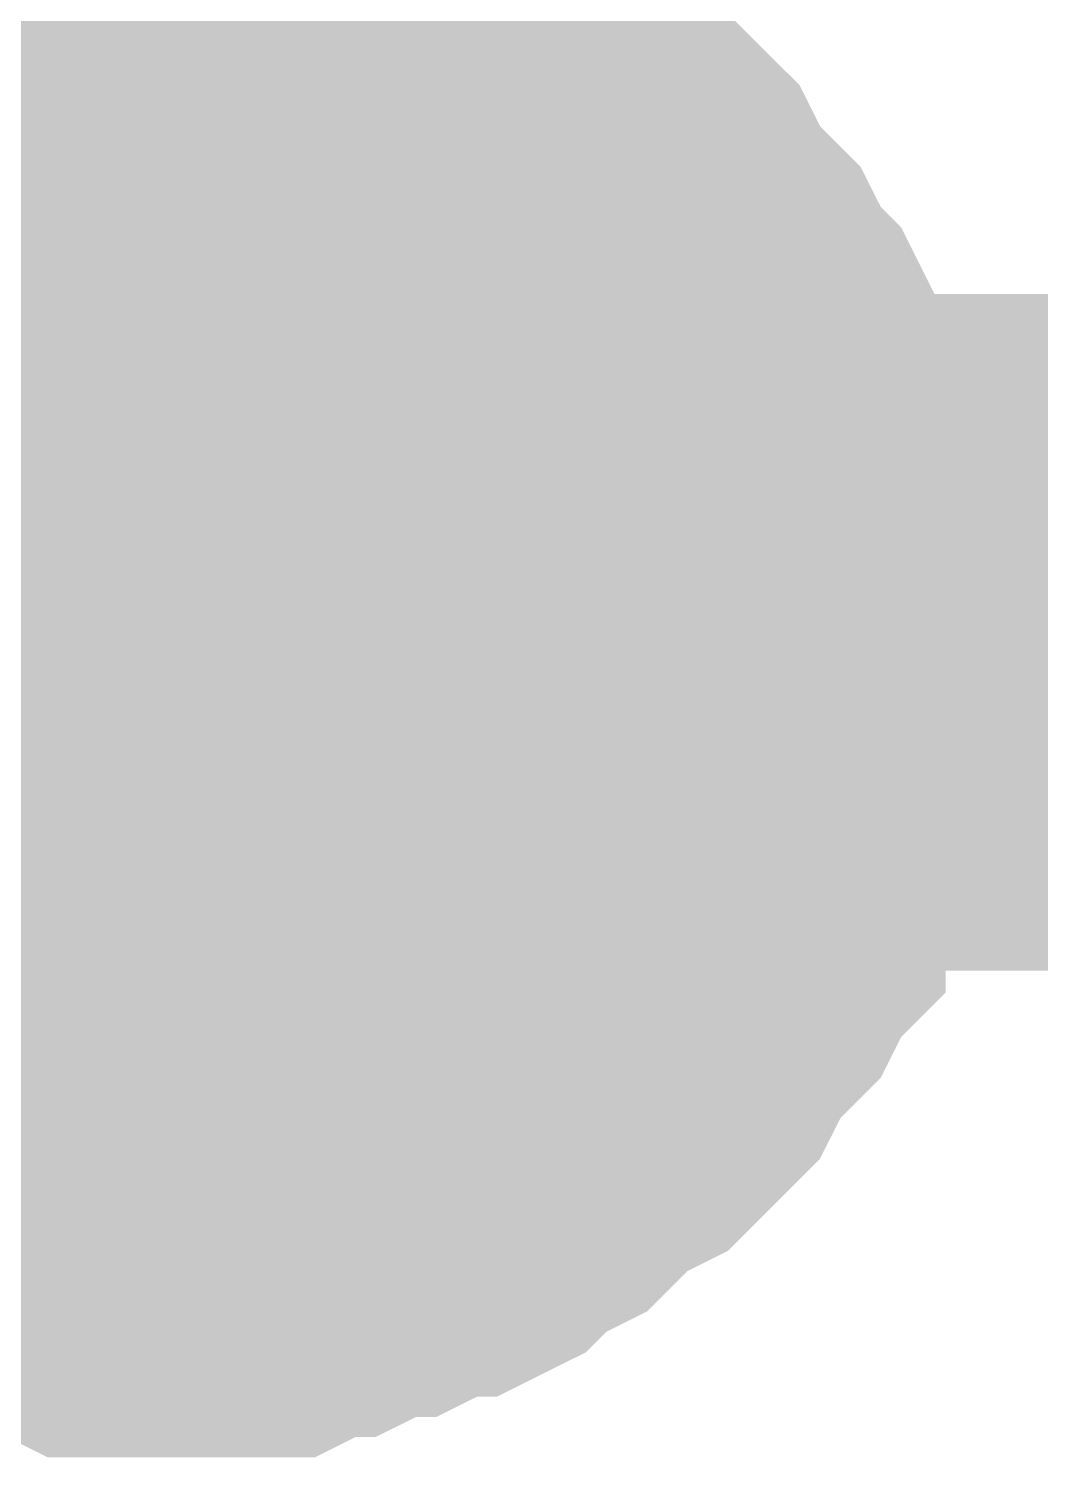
# Model space of a CAD drawing. Header units: inches. Extents: x 0 to 841, y 0 to 594.
# Drawn here: x 72.369 to 73.49, y 64.083 to 65.665 of the extents above; entities that cross this region are included whole.
import ezdxf

# ---------------------------------------------------------------- set-up
doc = ezdxf.new("R2010")
doc.units = ezdxf.units.IN
doc.layers.add('Sheet', color=255, linetype='Continuous')

msp = doc.modelspace()

# ---------------------------------------------------------------- linework, layer by layer
at = {"layer": 'Sheet'}
for points in [[(72.5387, 69.9828, 0.7493, 0.7493, 0), (72.5387, 64.9968, 0.7493, 0.7493, 0)], [(72.2019, 65.6931, 0.2997, 0.2997, 0), (72.2468, 65.6931, 0.2997, 0.2997, 0), (72.2692, 65.7155, 0.2997, 0.2997, 0), (72.3141, 65.7155, 0.2997, 0.2997, 0), (72.3366, 65.738, 0.2997, 0.2997, 0), (72.3815, 65.738, 0.2997, 0.2997, 0), (72.4264, 65.7604, 0.2997, 0.2997, 0), (72.4489, 65.7604, 0.2997, 0.2997, 0), (72.4938, 65.7604, 0.2997, 0.2997, 0), (72.5387, 65.7604, 0.2997, 0.2997, 0)], [(72.2019, 65.6931, 0.2997, 0.2997, 0), (72.2468, 65.6931, 0.2997, 0.2997, 0), (72.2692, 65.7155, 0.2997, 0.2997, 0), (72.3141, 65.7155, 0.2997, 0.2997, 0), (72.3366, 65.738, 0.2997, 0.2997, 0), (72.3815, 65.738, 0.2997, 0.2997, 0), (72.4264, 65.7604, 0.2997, 0.2997, 0), (72.4489, 65.7604, 0.2997, 0.2997, 0), (72.4938, 65.7604, 0.2997, 0.2997, 0), (72.5387, 65.7604, 0.2997, 0.2997, 0)], [(72.5387, 65.7604, 0.2997, 0.2997, 0), (72.5387, 65.7604, 0.2997, 0.2997, 0)], [(72.5387, 65.7604, 0.2997, 0.2997, 0), (72.5836, 65.7604, 0.2997, 0.2997, 0), (72.6061, 65.7604, 0.2997, 0.2997, 0), (72.651, 65.7604, 0.2997, 0.2997, 0), (72.6959, 65.738, 0.2997, 0.2997, 0), (72.7184, 65.738, 0.2997, 0.2997, 0), (72.7633, 65.7155, 0.2997, 0.2997, 0), (72.7858, 65.7155, 0.2997, 0.2997, 0), (72.8307, 65.6931, 0.2997, 0.2997, 0), (72.8531, 65.6931, 0.2997, 0.2997, 0), (72.898, 65.6706, 0.2997, 0.2997, 0), (72.9205, 65.6481, 0.2997, 0.2997, 0), (72.9654, 65.6257, 0.2997, 0.2997, 0), (72.9879, 65.6032, 0.2997, 0.2997, 0), (73.0103, 65.5808, 0.2997, 0.2997, 0), (73.0552, 65.5583, 0.2997, 0.2997, 0), (73.0777, 65.5358, 0.2997, 0.2997, 0), (73.1002, 65.5134, 0.2997, 0.2997, 0), (73.1226, 65.4685, 0.2997, 0.2997, 0), (73.1451, 65.446, 0.2997, 0.2997, 0), (73.1675, 65.4235, 0.2997, 0.2997, 0), (73.19, 65.3786, 0.2997, 0.2997, 0), (73.2125, 65.3562, 0.2997, 0.2997, 0), (73.2349, 65.3113, 0.2997, 0.2997, 0), (73.2349, 65.2888, 0.2997, 0.2997, 0), (73.2574, 65.2439, 0.2997, 0.2997, 0), (73.2574, 65.2214, 0.2997, 0.2997, 0), (73.2798, 65.1765, 0.2997, 0.2997, 0), (73.2798, 65.154, 0.2997, 0.2997, 0), (73.3023, 65.1091, 0.2997, 0.2997, 0), (73.3023, 65.0642, 0.2997, 0.2997, 0), (73.3023, 65.0417, 0.2997, 0.2997, 0), (73.3023, 64.9968, 0.2997, 0.2997, 0)], [(72.5387, 65.7604, 0.2997, 0.2997, 0), (72.5387, 65.7604, 0.2997, 0.2997, 0)], [(72.5387, 65.7604, 0.2997, 0.2997, 0), (72.5836, 65.7604, 0.2997, 0.2997, 0), (72.6061, 65.7604, 0.2997, 0.2997, 0), (72.651, 65.7604, 0.2997, 0.2997, 0), (72.6959, 65.738, 0.2997, 0.2997, 0), (72.7184, 65.738, 0.2997, 0.2997, 0), (72.7633, 65.7155, 0.2997, 0.2997, 0), (72.7858, 65.7155, 0.2997, 0.2997, 0), (72.8307, 65.6931, 0.2997, 0.2997, 0), (72.8531, 65.6931, 0.2997, 0.2997, 0), (72.898, 65.6706, 0.2997, 0.2997, 0), (72.9205, 65.6481, 0.2997, 0.2997, 0), (72.9654, 65.6257, 0.2997, 0.2997, 0), (72.9879, 65.6032, 0.2997, 0.2997, 0), (73.0103, 65.5808, 0.2997, 0.2997, 0), (73.0552, 65.5583, 0.2997, 0.2997, 0), (73.0777, 65.5358, 0.2997, 0.2997, 0), (73.1002, 65.5134, 0.2997, 0.2997, 0), (73.1226, 65.4685, 0.2997, 0.2997, 0), (73.1451, 65.446, 0.2997, 0.2997, 0), (73.1675, 65.4235, 0.2997, 0.2997, 0), (73.19, 65.3786, 0.2997, 0.2997, 0), (73.2125, 65.3562, 0.2997, 0.2997, 0), (73.2349, 65.3113, 0.2997, 0.2997, 0), (73.2349, 65.2888, 0.2997, 0.2997, 0), (73.2574, 65.2439, 0.2997, 0.2997, 0), (73.2574, 65.2214, 0.2997, 0.2997, 0), (73.2798, 65.1765, 0.2997, 0.2997, 0), (73.2798, 65.154, 0.2997, 0.2997, 0), (73.3023, 65.1091, 0.2997, 0.2997, 0), (73.3023, 65.0642, 0.2997, 0.2997, 0), (73.3023, 65.0417, 0.2997, 0.2997, 0), (73.3023, 64.9968, 0.2997, 0.2997, 0)], [(72.7858, 65.7155, 0.0991, 0.0991, 0), (72.8307, 65.6931, 0.0991, 0.0991, 0), (72.8531, 65.6931, 0.0991, 0.0991, 0), (72.898, 65.6706, 0.0991, 0.0991, 0), (72.9205, 65.6481, 0.0991, 0.0991, 0), (72.9654, 65.6257, 0.0991, 0.0991, 0), (72.9879, 65.6032, 0.0991, 0.0991, 0), (73.0103, 65.5808, 0.0991, 0.0991, 0), (73.0552, 65.5583, 0.0991, 0.0991, 0), (73.0777, 65.5358, 0.0991, 0.0991, 0), (73.1002, 65.5134, 0.0991, 0.0991, 0), (73.1226, 65.4685, 0.0991, 0.0991, 0), (73.1451, 65.446, 0.0991, 0.0991, 0), (73.1675, 65.4235, 0.0991, 0.0991, 0), (73.19, 65.3786, 0.0991, 0.0991, 0), (73.2125, 65.3562, 0.0991, 0.0991, 0), (73.2349, 65.3113, 0.0991, 0.0991, 0), (73.2349, 65.2888, 0.0991, 0.0991, 0), (73.2574, 65.2439, 0.0991, 0.0991, 0), (73.2574, 65.2214, 0.0991, 0.0991, 0), (73.2798, 65.1765, 0.0991, 0.0991, 0), (73.2798, 65.154, 0.0991, 0.0991, 0), (73.3023, 65.1091, 0.0991, 0.0991, 0), (73.3023, 65.0642, 0.0991, 0.0991, 0), (73.3023, 65.0417, 0.0991, 0.0991, 0), (73.3023, 64.9968, 0.0991, 0.0991, 0)], [(72.7858, 65.7155, 0.0991, 0.0991, 0), (72.8307, 65.6931, 0.0991, 0.0991, 0), (72.8531, 65.6931, 0.0991, 0.0991, 0), (72.898, 65.6706, 0.0991, 0.0991, 0), (72.9205, 65.6481, 0.0991, 0.0991, 0), (72.9654, 65.6257, 0.0991, 0.0991, 0), (72.9879, 65.6032, 0.0991, 0.0991, 0), (73.0103, 65.5808, 0.0991, 0.0991, 0), (73.0552, 65.5583, 0.0991, 0.0991, 0), (73.0777, 65.5358, 0.0991, 0.0991, 0), (73.1002, 65.5134, 0.0991, 0.0991, 0), (73.1226, 65.4685, 0.0991, 0.0991, 0), (73.1451, 65.446, 0.0991, 0.0991, 0), (73.1675, 65.4235, 0.0991, 0.0991, 0), (73.19, 65.3786, 0.0991, 0.0991, 0), (73.2125, 65.3562, 0.0991, 0.0991, 0), (73.2349, 65.3113, 0.0991, 0.0991, 0), (73.2349, 65.2888, 0.0991, 0.0991, 0), (73.2574, 65.2439, 0.0991, 0.0991, 0), (73.2574, 65.2214, 0.0991, 0.0991, 0), (73.2798, 65.1765, 0.0991, 0.0991, 0), (73.2798, 65.154, 0.0991, 0.0991, 0), (73.3023, 65.1091, 0.0991, 0.0991, 0), (73.3023, 65.0642, 0.0991, 0.0991, 0), (73.3023, 65.0417, 0.0991, 0.0991, 0), (73.3023, 64.9968, 0.0991, 0.0991, 0)], [(72.2019, 65.3786, 0.2997, 0.2997, 0), (72.2243, 65.4011, 0.2997, 0.2997, 0), (72.2468, 65.4011, 0.2997, 0.2997, 0), (72.2692, 65.4235, 0.2997, 0.2997, 0), (72.2917, 65.4235, 0.2997, 0.2997, 0), (72.3141, 65.446, 0.2997, 0.2997, 0), (72.3366, 65.446, 0.2997, 0.2997, 0), (72.3591, 65.4685, 0.2997, 0.2997, 0), (72.3815, 65.4685, 0.2997, 0.2997, 0), (72.404, 65.4685, 0.2997, 0.2997, 0), (72.4264, 65.4909, 0.2997, 0.2997, 0), (72.4489, 65.4909, 0.2997, 0.2997, 0), (72.4938, 65.4909, 0.2997, 0.2997, 0), (72.5163, 65.4909, 0.2997, 0.2997, 0), (72.5387, 65.4909, 0.2997, 0.2997, 0)], [(72.2019, 65.3786, 0.2997, 0.2997, 0), (72.2243, 65.4011, 0.2997, 0.2997, 0), (72.2468, 65.4011, 0.2997, 0.2997, 0), (72.2692, 65.4235, 0.2997, 0.2997, 0), (72.2917, 65.4235, 0.2997, 0.2997, 0), (72.3141, 65.446, 0.2997, 0.2997, 0), (72.3366, 65.446, 0.2997, 0.2997, 0), (72.3591, 65.4685, 0.2997, 0.2997, 0), (72.3815, 65.4685, 0.2997, 0.2997, 0), (72.404, 65.4685, 0.2997, 0.2997, 0), (72.4264, 65.4909, 0.2997, 0.2997, 0), (72.4489, 65.4909, 0.2997, 0.2997, 0), (72.4938, 65.4909, 0.2997, 0.2997, 0), (72.5163, 65.4909, 0.2997, 0.2997, 0), (72.5387, 65.4909, 0.2997, 0.2997, 0)], [(72.5387, 65.4909, 0.2997, 0.2997, 0), (72.5387, 65.4909, 0.2997, 0.2997, 0)], [(72.5387, 65.4909, 0.2997, 0.2997, 0), (72.5612, 65.4909, 0.2997, 0.2997, 0), (72.5836, 65.4909, 0.2997, 0.2997, 0), (72.6061, 65.4909, 0.2997, 0.2997, 0), (72.6286, 65.4909, 0.2997, 0.2997, 0), (72.651, 65.4685, 0.2997, 0.2997, 0), (72.6735, 65.4685, 0.2997, 0.2997, 0), (72.7184, 65.4685, 0.2997, 0.2997, 0), (72.7184, 65.446, 0.2997, 0.2997, 0), (72.7408, 65.446, 0.2997, 0.2997, 0), (72.7633, 65.4235, 0.2997, 0.2997, 0), (72.7858, 65.4235, 0.2997, 0.2997, 0), (72.8082, 65.4011, 0.2997, 0.2997, 0), (72.8307, 65.4011, 0.2997, 0.2997, 0), (72.8531, 65.3786, 0.2997, 0.2997, 0), (72.8756, 65.3562, 0.2997, 0.2997, 0), (72.898, 65.3562, 0.2997, 0.2997, 0), (72.898, 65.3337, 0.2997, 0.2997, 0), (72.9205, 65.3113, 0.2997, 0.2997, 0), (72.943, 65.2888, 0.2997, 0.2997, 0), (72.943, 65.2663, 0.2997, 0.2997, 0), (72.9654, 65.2439, 0.2997, 0.2997, 0), (72.9654, 65.2214, 0.2997, 0.2997, 0), (72.9879, 65.199, 0.2997, 0.2997, 0), (72.9879, 65.1765, 0.2997, 0.2997, 0), (73.0103, 65.1765, 0.2997, 0.2997, 0), (73.0103, 65.1316, 0.2997, 0.2997, 0), (73.0103, 65.1091, 0.2997, 0.2997, 0), (73.0328, 65.0867, 0.2997, 0.2997, 0), (73.0328, 65.0642, 0.2997, 0.2997, 0), (73.0328, 65.0417, 0.2997, 0.2997, 0), (73.0328, 65.0193, 0.2997, 0.2997, 0), (73.0328, 64.9968, 0.2997, 0.2997, 0)], [(72.5387, 65.4909, 0.2997, 0.2997, 0), (72.5387, 65.4909, 0.2997, 0.2997, 0)], [(72.5387, 65.4909, 0.2997, 0.2997, 0), (72.5612, 65.4909, 0.2997, 0.2997, 0), (72.5836, 65.4909, 0.2997, 0.2997, 0), (72.6061, 65.4909, 0.2997, 0.2997, 0), (72.6286, 65.4909, 0.2997, 0.2997, 0), (72.651, 65.4685, 0.2997, 0.2997, 0), (72.6735, 65.4685, 0.2997, 0.2997, 0), (72.7184, 65.4685, 0.2997, 0.2997, 0), (72.7184, 65.446, 0.2997, 0.2997, 0), (72.7408, 65.446, 0.2997, 0.2997, 0), (72.7633, 65.4235, 0.2997, 0.2997, 0), (72.7858, 65.4235, 0.2997, 0.2997, 0), (72.8082, 65.4011, 0.2997, 0.2997, 0), (72.8307, 65.4011, 0.2997, 0.2997, 0), (72.8531, 65.3786, 0.2997, 0.2997, 0), (72.8756, 65.3562, 0.2997, 0.2997, 0), (72.898, 65.3562, 0.2997, 0.2997, 0), (72.898, 65.3337, 0.2997, 0.2997, 0), (72.9205, 65.3113, 0.2997, 0.2997, 0), (72.943, 65.2888, 0.2997, 0.2997, 0), (72.943, 65.2663, 0.2997, 0.2997, 0), (72.9654, 65.2439, 0.2997, 0.2997, 0), (72.9654, 65.2214, 0.2997, 0.2997, 0), (72.9879, 65.199, 0.2997, 0.2997, 0), (72.9879, 65.1765, 0.2997, 0.2997, 0), (73.0103, 65.1765, 0.2997, 0.2997, 0), (73.0103, 65.1316, 0.2997, 0.2997, 0), (73.0103, 65.1091, 0.2997, 0.2997, 0), (73.0328, 65.0867, 0.2997, 0.2997, 0), (73.0328, 65.0642, 0.2997, 0.2997, 0), (73.0328, 65.0417, 0.2997, 0.2997, 0), (73.0328, 65.0193, 0.2997, 0.2997, 0), (73.0328, 64.9968, 0.2997, 0.2997, 0)], [(72.3141, 65.446, 0.0991, 0.0991, 0), (72.3366, 65.446, 0.0991, 0.0991, 0), (72.3591, 65.4685, 0.0991, 0.0991, 0), (72.3815, 65.4685, 0.0991, 0.0991, 0), (72.404, 65.4685, 0.0991, 0.0991, 0), (72.4264, 65.4909, 0.0991, 0.0991, 0), (72.4489, 65.4909, 0.0991, 0.0991, 0), (72.4938, 65.4909, 0.0991, 0.0991, 0), (72.5163, 65.4909, 0.0991, 0.0991, 0), (72.5387, 65.4909, 0.0991, 0.0991, 0)], [(72.3141, 65.446, 0.0991, 0.0991, 0), (72.3366, 65.446, 0.0991, 0.0991, 0), (72.3591, 65.4685, 0.0991, 0.0991, 0), (72.3815, 65.4685, 0.0991, 0.0991, 0), (72.404, 65.4685, 0.0991, 0.0991, 0), (72.4264, 65.4909, 0.0991, 0.0991, 0), (72.4489, 65.4909, 0.0991, 0.0991, 0), (72.4938, 65.4909, 0.0991, 0.0991, 0), (72.5163, 65.4909, 0.0991, 0.0991, 0), (72.5387, 65.4909, 0.0991, 0.0991, 0)], [(72.5387, 65.4909, 0.0991, 0.0991, 0), (72.5387, 65.4909, 0.0991, 0.0991, 0)], [(72.5387, 65.4909, 0.0991, 0.0991, 0), (72.5612, 65.4909, 0.0991, 0.0991, 0), (72.5836, 65.4909, 0.0991, 0.0991, 0), (72.6061, 65.4909, 0.0991, 0.0991, 0), (72.6286, 65.4909, 0.0991, 0.0991, 0), (72.651, 65.4685, 0.0991, 0.0991, 0), (72.6735, 65.4685, 0.0991, 0.0991, 0), (72.7184, 65.4685, 0.0991, 0.0991, 0), (72.7184, 65.446, 0.0991, 0.0991, 0), (72.7408, 65.446, 0.0991, 0.0991, 0), (72.7633, 65.4235, 0.0991, 0.0991, 0), (72.7858, 65.4235, 0.0991, 0.0991, 0), (72.8082, 65.4011, 0.0991, 0.0991, 0), (72.8307, 65.4011, 0.0991, 0.0991, 0), (72.8531, 65.3786, 0.0991, 0.0991, 0), (72.8756, 65.3562, 0.0991, 0.0991, 0), (72.898, 65.3562, 0.0991, 0.0991, 0), (72.898, 65.3337, 0.0991, 0.0991, 0), (72.9205, 65.3113, 0.0991, 0.0991, 0), (72.943, 65.2888, 0.0991, 0.0991, 0), (72.943, 65.2663, 0.0991, 0.0991, 0), (72.9654, 65.2439, 0.0991, 0.0991, 0), (72.9654, 65.2214, 0.0991, 0.0991, 0), (72.9879, 65.199, 0.0991, 0.0991, 0), (72.9879, 65.1765, 0.0991, 0.0991, 0), (73.0103, 65.1765, 0.0991, 0.0991, 0), (73.0103, 65.1316, 0.0991, 0.0991, 0), (73.0103, 65.1091, 0.0991, 0.0991, 0), (73.0328, 65.0867, 0.0991, 0.0991, 0), (73.0328, 65.0642, 0.0991, 0.0991, 0), (73.0328, 65.0417, 0.0991, 0.0991, 0), (73.0328, 65.0193, 0.0991, 0.0991, 0), (73.0328, 64.9968, 0.0991, 0.0991, 0)], [(72.5387, 65.4909, 0.0991, 0.0991, 0), (72.5387, 65.4909, 0.0991, 0.0991, 0)], [(72.5387, 65.4909, 0.0991, 0.0991, 0), (72.5612, 65.4909, 0.0991, 0.0991, 0), (72.5836, 65.4909, 0.0991, 0.0991, 0), (72.6061, 65.4909, 0.0991, 0.0991, 0), (72.6286, 65.4909, 0.0991, 0.0991, 0), (72.651, 65.4685, 0.0991, 0.0991, 0), (72.6735, 65.4685, 0.0991, 0.0991, 0), (72.7184, 65.4685, 0.0991, 0.0991, 0), (72.7184, 65.446, 0.0991, 0.0991, 0), (72.7408, 65.446, 0.0991, 0.0991, 0), (72.7633, 65.4235, 0.0991, 0.0991, 0), (72.7858, 65.4235, 0.0991, 0.0991, 0), (72.8082, 65.4011, 0.0991, 0.0991, 0), (72.8307, 65.4011, 0.0991, 0.0991, 0), (72.8531, 65.3786, 0.0991, 0.0991, 0), (72.8756, 65.3562, 0.0991, 0.0991, 0), (72.898, 65.3562, 0.0991, 0.0991, 0), (72.898, 65.3337, 0.0991, 0.0991, 0), (72.9205, 65.3113, 0.0991, 0.0991, 0), (72.943, 65.2888, 0.0991, 0.0991, 0), (72.943, 65.2663, 0.0991, 0.0991, 0), (72.9654, 65.2439, 0.0991, 0.0991, 0), (72.9654, 65.2214, 0.0991, 0.0991, 0), (72.9879, 65.199, 0.0991, 0.0991, 0), (72.9879, 65.1765, 0.0991, 0.0991, 0), (73.0103, 65.1765, 0.0991, 0.0991, 0), (73.0103, 65.1316, 0.0991, 0.0991, 0), (73.0103, 65.1091, 0.0991, 0.0991, 0), (73.0328, 65.0867, 0.0991, 0.0991, 0), (73.0328, 65.0642, 0.0991, 0.0991, 0), (73.0328, 65.0417, 0.0991, 0.0991, 0), (73.0328, 65.0193, 0.0991, 0.0991, 0), (73.0328, 64.9968, 0.0991, 0.0991, 0)], [(100.0271, 64.9968, 0.7493, 0.7493, 0), (72.5387, 64.9968, 0.7493, 0.7493, 0), (67.5306, 64.9968, 0.7493, 0.7493, 0)], [(73.3023, 64.9968, 0.2997, 0.2997, 0), (73.3023, 64.9519, 0.2997, 0.2997, 0), (73.3023, 64.907, 0.2997, 0.2997, 0), (73.3023, 64.8845, 0.2997, 0.2997, 0), (73.2798, 64.8396, 0.2997, 0.2997, 0), (73.2798, 64.7947, 0.2997, 0.2997, 0), (73.2574, 64.7722, 0.2997, 0.2997, 0), (73.2574, 64.7273, 0.2997, 0.2997, 0), (73.2349, 64.7049, 0.2997, 0.2997, 0), (73.2349, 64.6599, 0.2997, 0.2997, 0), (73.2125, 64.6375, 0.2997, 0.2997, 0), (73.19, 64.5926, 0.2997, 0.2997, 0), (73.1675, 64.5701, 0.2997, 0.2997, 0), (73.1451, 64.5476, 0.2997, 0.2997, 0), (73.1226, 64.5027, 0.2997, 0.2997, 0), (73.1002, 64.4803, 0.2997, 0.2997, 0), (73.0777, 64.4578, 0.2997, 0.2997, 0), (73.0552, 64.4353, 0.2997, 0.2997, 0), (73.0103, 64.4129, 0.2997, 0.2997, 0), (72.9879, 64.3904, 0.2997, 0.2997, 0), (72.9654, 64.368, 0.2997, 0.2997, 0), (72.9205, 64.3455, 0.2997, 0.2997, 0), (72.898, 64.323, 0.2997, 0.2997, 0), (72.8531, 64.3006, 0.2997, 0.2997, 0), (72.8307, 64.3006, 0.2997, 0.2997, 0), (72.7858, 64.2781, 0.2997, 0.2997, 0), (72.7633, 64.2781, 0.2997, 0.2997, 0), (72.7184, 64.2557, 0.2997, 0.2997, 0), (72.6959, 64.2557, 0.2997, 0.2997, 0), (72.651, 64.2332, 0.2997, 0.2997, 0), (72.6061, 64.2332, 0.2997, 0.2997, 0), (72.5836, 64.2332, 0.2997, 0.2997, 0), (72.5387, 64.2332, 0.2997, 0.2997, 0)], [(73.3023, 64.9968, 0.2997, 0.2997, 0), (73.3023, 64.9519, 0.2997, 0.2997, 0), (73.3023, 64.907, 0.2997, 0.2997, 0), (73.3023, 64.8845, 0.2997, 0.2997, 0), (73.2798, 64.8396, 0.2997, 0.2997, 0), (73.2798, 64.7947, 0.2997, 0.2997, 0), (73.2574, 64.7722, 0.2997, 0.2997, 0), (73.2574, 64.7273, 0.2997, 0.2997, 0), (73.2349, 64.7049, 0.2997, 0.2997, 0), (73.2349, 64.6599, 0.2997, 0.2997, 0), (73.2125, 64.6375, 0.2997, 0.2997, 0), (73.19, 64.5926, 0.2997, 0.2997, 0), (73.1675, 64.5701, 0.2997, 0.2997, 0), (73.1451, 64.5476, 0.2997, 0.2997, 0), (73.1226, 64.5027, 0.2997, 0.2997, 0), (73.1002, 64.4803, 0.2997, 0.2997, 0), (73.0777, 64.4578, 0.2997, 0.2997, 0), (73.0552, 64.4353, 0.2997, 0.2997, 0), (73.0103, 64.4129, 0.2997, 0.2997, 0), (72.9879, 64.3904, 0.2997, 0.2997, 0), (72.9654, 64.368, 0.2997, 0.2997, 0), (72.9205, 64.3455, 0.2997, 0.2997, 0), (72.898, 64.323, 0.2997, 0.2997, 0), (72.8531, 64.3006, 0.2997, 0.2997, 0), (72.8307, 64.3006, 0.2997, 0.2997, 0), (72.7858, 64.2781, 0.2997, 0.2997, 0), (72.7633, 64.2781, 0.2997, 0.2997, 0), (72.7184, 64.2557, 0.2997, 0.2997, 0), (72.6959, 64.2557, 0.2997, 0.2997, 0), (72.651, 64.2332, 0.2997, 0.2997, 0), (72.6061, 64.2332, 0.2997, 0.2997, 0), (72.5836, 64.2332, 0.2997, 0.2997, 0), (72.5387, 64.2332, 0.2997, 0.2997, 0)], [(73.0328, 64.9968, 0.2997, 0.2997, 0), (73.0328, 64.9744, 0.2997, 0.2997, 0), (73.0328, 64.9519, 0.2997, 0.2997, 0), (73.0328, 64.907, 0.2997, 0.2997, 0), (73.0328, 64.8845, 0.2997, 0.2997, 0), (73.0103, 64.8621, 0.2997, 0.2997, 0), (73.0103, 64.8396, 0.2997, 0.2997, 0), (73.0103, 64.8172, 0.2997, 0.2997, 0), (72.9879, 64.7947, 0.2997, 0.2997, 0), (72.9879, 64.7722, 0.2997, 0.2997, 0), (72.9654, 64.7498, 0.2997, 0.2997, 0), (72.9654, 64.7273, 0.2997, 0.2997, 0), (72.943, 64.7049, 0.2997, 0.2997, 0), (72.943, 64.6824, 0.2997, 0.2997, 0), (72.9205, 64.6599, 0.2997, 0.2997, 0), (72.898, 64.6375, 0.2997, 0.2997, 0), (72.898, 64.6375, 0.2997, 0.2997, 0), (72.8756, 64.615, 0.2997, 0.2997, 0), (72.8531, 64.5926, 0.2997, 0.2997, 0), (72.8307, 64.5701, 0.2997, 0.2997, 0), (72.8082, 64.5701, 0.2997, 0.2997, 0), (72.7858, 64.5476, 0.2997, 0.2997, 0), (72.7633, 64.5476, 0.2997, 0.2997, 0), (72.7408, 64.5252, 0.2997, 0.2997, 0), (72.7184, 64.5252, 0.2997, 0.2997, 0), (72.7184, 64.5027, 0.2997, 0.2997, 0), (72.6735, 64.5027, 0.2997, 0.2997, 0), (72.651, 64.5027, 0.2997, 0.2997, 0), (72.6286, 64.4803, 0.2997, 0.2997, 0), (72.6061, 64.4803, 0.2997, 0.2997, 0), (72.5836, 64.4803, 0.2997, 0.2997, 0), (72.5612, 64.4803, 0.2997, 0.2997, 0), (72.5387, 64.4803, 0.2997, 0.2997, 0)], [(73.0328, 64.9968, 0.2997, 0.2997, 0), (73.0328, 64.9744, 0.2997, 0.2997, 0), (73.0328, 64.9519, 0.2997, 0.2997, 0), (73.0328, 64.907, 0.2997, 0.2997, 0), (73.0328, 64.8845, 0.2997, 0.2997, 0), (73.0103, 64.8621, 0.2997, 0.2997, 0), (73.0103, 64.8396, 0.2997, 0.2997, 0), (73.0103, 64.8172, 0.2997, 0.2997, 0), (72.9879, 64.7947, 0.2997, 0.2997, 0), (72.9879, 64.7722, 0.2997, 0.2997, 0), (72.9654, 64.7498, 0.2997, 0.2997, 0), (72.9654, 64.7273, 0.2997, 0.2997, 0), (72.943, 64.7049, 0.2997, 0.2997, 0), (72.943, 64.6824, 0.2997, 0.2997, 0), (72.9205, 64.6599, 0.2997, 0.2997, 0), (72.898, 64.6375, 0.2997, 0.2997, 0), (72.898, 64.6375, 0.2997, 0.2997, 0), (72.8756, 64.615, 0.2997, 0.2997, 0), (72.8531, 64.5926, 0.2997, 0.2997, 0), (72.8307, 64.5701, 0.2997, 0.2997, 0), (72.8082, 64.5701, 0.2997, 0.2997, 0), (72.7858, 64.5476, 0.2997, 0.2997, 0), (72.7633, 64.5476, 0.2997, 0.2997, 0), (72.7408, 64.5252, 0.2997, 0.2997, 0), (72.7184, 64.5252, 0.2997, 0.2997, 0), (72.7184, 64.5027, 0.2997, 0.2997, 0), (72.6735, 64.5027, 0.2997, 0.2997, 0), (72.651, 64.5027, 0.2997, 0.2997, 0), (72.6286, 64.4803, 0.2997, 0.2997, 0), (72.6061, 64.4803, 0.2997, 0.2997, 0), (72.5836, 64.4803, 0.2997, 0.2997, 0), (72.5612, 64.4803, 0.2997, 0.2997, 0), (72.5387, 64.4803, 0.2997, 0.2997, 0)], [(73.0328, 64.9968, 0.2997, 0.2997, 0), (73.0328, 64.9968, 0.2997, 0.2997, 0), (73.0328, 64.9968, 0.2997, 0.2997, 0), (73.0328, 64.9968, 0.2997, 0.2997, 0), (73.0328, 64.9968, 0.2997, 0.2997, 0), (73.0328, 64.9968, 0.2997, 0.2997, 0), (73.0328, 64.9968, 0.2997, 0.2997, 0), (73.0328, 64.9968, 0.2997, 0.2997, 0), (73.0328, 64.9968, 0.2997, 0.2997, 0), (73.0328, 64.9968, 0.2997, 0.2997, 0), (73.0328, 64.9968, 0.2997, 0.2997, 0), (73.0328, 64.9968, 0.2997, 0.2997, 0), (73.0328, 64.9968, 0.2997, 0.2997, 0), (73.0328, 64.9968, 0.2997, 0.2997, 0), (73.0328, 64.9968, 0.2997, 0.2997, 0), (73.0328, 64.9968, 0.2997, 0.2997, 0), (73.0328, 64.9968, 0.2997, 0.2997, 0), (73.0328, 64.9968, 0.2997, 0.2997, 0), (73.0328, 64.9968, 0.2997, 0.2997, 0), (73.0328, 64.9968, 0.2997, 0.2997, 0), (73.0328, 64.9968, 0.2997, 0.2997, 0), (73.0328, 64.9968, 0.2997, 0.2997, 0), (73.0328, 64.9968, 0.2997, 0.2997, 0), (73.0328, 64.9968, 0.2997, 0.2997, 0), (73.0328, 64.9968, 0.2997, 0.2997, 0), (73.0328, 64.9968, 0.2997, 0.2997, 0), (73.0328, 64.9968, 0.2997, 0.2997, 0), (73.0328, 64.9968, 0.2997, 0.2997, 0), (73.0328, 64.9968, 0.2997, 0.2997, 0), (73.0328, 64.9968, 0.2997, 0.2997, 0), (73.0328, 64.9968, 0.2997, 0.2997, 0), (73.0328, 64.9968, 0.2997, 0.2997, 0), (73.0328, 64.9968, 0.2997, 0.2997, 0)], [(73.0328, 64.9968, 0.2997, 0.2997, 0), (73.0328, 64.9968, 0.2997, 0.2997, 0)], [(73.0328, 64.9968, 0.2997, 0.2997, 0), (73.0328, 64.9968, 0.2997, 0.2997, 0), (73.0328, 64.9968, 0.2997, 0.2997, 0), (73.0328, 64.9968, 0.2997, 0.2997, 0), (73.0328, 64.9968, 0.2997, 0.2997, 0), (73.0328, 64.9968, 0.2997, 0.2997, 0), (73.0328, 64.9968, 0.2997, 0.2997, 0), (73.0328, 64.9968, 0.2997, 0.2997, 0), (73.0328, 64.9968, 0.2997, 0.2997, 0), (73.0328, 64.9968, 0.2997, 0.2997, 0), (73.0328, 64.9968, 0.2997, 0.2997, 0), (73.0328, 64.9968, 0.2997, 0.2997, 0), (73.0328, 64.9968, 0.2997, 0.2997, 0), (73.0328, 64.9968, 0.2997, 0.2997, 0), (73.0328, 64.9968, 0.2997, 0.2997, 0), (73.0328, 64.9968, 0.2997, 0.2997, 0), (73.0328, 64.9968, 0.2997, 0.2997, 0), (73.0328, 64.9968, 0.2997, 0.2997, 0), (73.0328, 64.9968, 0.2997, 0.2997, 0), (73.0328, 64.9968, 0.2997, 0.2997, 0), (73.0328, 64.9968, 0.2997, 0.2997, 0), (73.0328, 64.9968, 0.2997, 0.2997, 0), (73.0328, 64.9968, 0.2997, 0.2997, 0), (73.0328, 64.9968, 0.2997, 0.2997, 0), (73.0328, 64.9968, 0.2997, 0.2997, 0), (73.0328, 64.9968, 0.2997, 0.2997, 0), (73.0328, 64.9968, 0.2997, 0.2997, 0), (73.0328, 64.9968, 0.2997, 0.2997, 0), (73.0328, 64.9968, 0.2997, 0.2997, 0), (73.0328, 64.9968, 0.2997, 0.2997, 0), (73.0328, 64.9968, 0.2997, 0.2997, 0), (73.0328, 64.9968, 0.2997, 0.2997, 0), (73.0328, 64.9968, 0.2997, 0.2997, 0)], [(73.0328, 64.9968, 0.2997, 0.2997, 0), (73.0328, 64.9968, 0.2997, 0.2997, 0)], [(73.3023, 64.9968, 0.2997, 0.2997, 0), (73.3023, 64.9968, 0.2997, 0.2997, 0), (73.3023, 64.9968, 0.2997, 0.2997, 0), (73.3023, 64.9968, 0.2997, 0.2997, 0), (73.3023, 64.9968, 0.2997, 0.2997, 0), (73.3023, 64.9968, 0.2997, 0.2997, 0), (73.3023, 64.9968, 0.2997, 0.2997, 0), (73.3023, 64.9968, 0.2997, 0.2997, 0), (73.3023, 64.9968, 0.2997, 0.2997, 0), (73.3023, 64.9968, 0.2997, 0.2997, 0), (73.3023, 64.9968, 0.2997, 0.2997, 0), (73.3023, 64.9968, 0.2997, 0.2997, 0), (73.3023, 64.9968, 0.2997, 0.2997, 0), (73.3023, 64.9968, 0.2997, 0.2997, 0), (73.3023, 64.9968, 0.2997, 0.2997, 0), (73.3023, 64.9968, 0.2997, 0.2997, 0), (73.3023, 64.9968, 0.2997, 0.2997, 0), (73.3023, 64.9968, 0.2997, 0.2997, 0), (73.3023, 64.9968, 0.2997, 0.2997, 0), (73.3023, 64.9968, 0.2997, 0.2997, 0), (73.3023, 64.9968, 0.2997, 0.2997, 0), (73.3023, 64.9968, 0.2997, 0.2997, 0), (73.3023, 64.9968, 0.2997, 0.2997, 0), (73.3023, 64.9968, 0.2997, 0.2997, 0), (73.3023, 64.9968, 0.2997, 0.2997, 0), (73.3023, 64.9968, 0.2997, 0.2997, 0), (73.3023, 64.9968, 0.2997, 0.2997, 0), (73.3023, 64.9968, 0.2997, 0.2997, 0), (73.3023, 64.9968, 0.2997, 0.2997, 0), (73.3023, 64.9968, 0.2997, 0.2997, 0), (73.3023, 64.9968, 0.2997, 0.2997, 0), (73.3023, 64.9968, 0.2997, 0.2997, 0), (73.3023, 64.9968, 0.2997, 0.2997, 0)], [(73.3023, 64.9968, 0.2997, 0.2997, 0), (73.3023, 64.9968, 0.2997, 0.2997, 0)], [(73.3023, 64.9968, 0.2997, 0.2997, 0), (73.3023, 64.9968, 0.2997, 0.2997, 0), (73.3023, 64.9968, 0.2997, 0.2997, 0), (73.3023, 64.9968, 0.2997, 0.2997, 0), (73.3023, 64.9968, 0.2997, 0.2997, 0), (73.3023, 64.9968, 0.2997, 0.2997, 0), (73.3023, 64.9968, 0.2997, 0.2997, 0), (73.3023, 64.9968, 0.2997, 0.2997, 0), (73.3023, 64.9968, 0.2997, 0.2997, 0), (73.3023, 64.9968, 0.2997, 0.2997, 0), (73.3023, 64.9968, 0.2997, 0.2997, 0), (73.3023, 64.9968, 0.2997, 0.2997, 0), (73.3023, 64.9968, 0.2997, 0.2997, 0), (73.3023, 64.9968, 0.2997, 0.2997, 0), (73.3023, 64.9968, 0.2997, 0.2997, 0), (73.3023, 64.9968, 0.2997, 0.2997, 0), (73.3023, 64.9968, 0.2997, 0.2997, 0), (73.3023, 64.9968, 0.2997, 0.2997, 0), (73.3023, 64.9968, 0.2997, 0.2997, 0), (73.3023, 64.9968, 0.2997, 0.2997, 0), (73.3023, 64.9968, 0.2997, 0.2997, 0), (73.3023, 64.9968, 0.2997, 0.2997, 0), (73.3023, 64.9968, 0.2997, 0.2997, 0), (73.3023, 64.9968, 0.2997, 0.2997, 0), (73.3023, 64.9968, 0.2997, 0.2997, 0), (73.3023, 64.9968, 0.2997, 0.2997, 0), (73.3023, 64.9968, 0.2997, 0.2997, 0), (73.3023, 64.9968, 0.2997, 0.2997, 0), (73.3023, 64.9968, 0.2997, 0.2997, 0), (73.3023, 64.9968, 0.2997, 0.2997, 0), (73.3023, 64.9968, 0.2997, 0.2997, 0), (73.3023, 64.9968, 0.2997, 0.2997, 0), (73.3023, 64.9968, 0.2997, 0.2997, 0)], [(73.3023, 64.9968, 0.2997, 0.2997, 0), (73.3023, 64.9968, 0.2997, 0.2997, 0)], [(73.3023, 64.9968, 0.0991, 0.0991, 0), (73.3023, 64.9519, 0.0991, 0.0991, 0), (73.3023, 64.907, 0.0991, 0.0991, 0), (73.3023, 64.8845, 0.0991, 0.0991, 0), (73.2798, 64.8396, 0.0991, 0.0991, 0), (73.2798, 64.7947, 0.0991, 0.0991, 0), (73.2574, 64.7722, 0.0991, 0.0991, 0), (73.2574, 64.7273, 0.0991, 0.0991, 0), (73.2349, 64.7049, 0.0991, 0.0991, 0), (73.2349, 64.6599, 0.0991, 0.0991, 0), (73.2125, 64.6375, 0.0991, 0.0991, 0), (73.19, 64.5926, 0.0991, 0.0991, 0), (73.1675, 64.5701, 0.0991, 0.0991, 0), (73.1451, 64.5476, 0.0991, 0.0991, 0), (73.1226, 64.5027, 0.0991, 0.0991, 0), (73.1002, 64.4803, 0.0991, 0.0991, 0), (73.0777, 64.4578, 0.0991, 0.0991, 0), (73.0552, 64.4353, 0.0991, 0.0991, 0), (73.0103, 64.4129, 0.0991, 0.0991, 0), (72.9879, 64.3904, 0.0991, 0.0991, 0), (72.9654, 64.368, 0.0991, 0.0991, 0), (72.9205, 64.3455, 0.0991, 0.0991, 0), (72.898, 64.323, 0.0991, 0.0991, 0), (72.8531, 64.3006, 0.0991, 0.0991, 0), (72.8307, 64.3006, 0.0991, 0.0991, 0), (72.7858, 64.2781, 0.0991, 0.0991, 0), (72.7633, 64.2781, 0.0991, 0.0991, 0), (72.7184, 64.2557, 0.0991, 0.0991, 0), (72.6959, 64.2557, 0.0991, 0.0991, 0), (72.651, 64.2332, 0.0991, 0.0991, 0), (72.6061, 64.2332, 0.0991, 0.0991, 0), (72.5836, 64.2332, 0.0991, 0.0991, 0), (72.5387, 64.2332, 0.0991, 0.0991, 0)], [(73.3023, 64.9968, 0.0991, 0.0991, 0), (73.3023, 64.9519, 0.0991, 0.0991, 0), (73.3023, 64.907, 0.0991, 0.0991, 0), (73.3023, 64.8845, 0.0991, 0.0991, 0), (73.2798, 64.8396, 0.0991, 0.0991, 0), (73.2798, 64.7947, 0.0991, 0.0991, 0), (73.2574, 64.7722, 0.0991, 0.0991, 0), (73.2574, 64.7273, 0.0991, 0.0991, 0), (73.2349, 64.7049, 0.0991, 0.0991, 0), (73.2349, 64.6599, 0.0991, 0.0991, 0), (73.2125, 64.6375, 0.0991, 0.0991, 0), (73.19, 64.5926, 0.0991, 0.0991, 0), (73.1675, 64.5701, 0.0991, 0.0991, 0), (73.1451, 64.5476, 0.0991, 0.0991, 0), (73.1226, 64.5027, 0.0991, 0.0991, 0), (73.1002, 64.4803, 0.0991, 0.0991, 0), (73.0777, 64.4578, 0.0991, 0.0991, 0), (73.0552, 64.4353, 0.0991, 0.0991, 0), (73.0103, 64.4129, 0.0991, 0.0991, 0), (72.9879, 64.3904, 0.0991, 0.0991, 0), (72.9654, 64.368, 0.0991, 0.0991, 0), (72.9205, 64.3455, 0.0991, 0.0991, 0), (72.898, 64.323, 0.0991, 0.0991, 0), (72.8531, 64.3006, 0.0991, 0.0991, 0), (72.8307, 64.3006, 0.0991, 0.0991, 0), (72.7858, 64.2781, 0.0991, 0.0991, 0), (72.7633, 64.2781, 0.0991, 0.0991, 0), (72.7184, 64.2557, 0.0991, 0.0991, 0), (72.6959, 64.2557, 0.0991, 0.0991, 0), (72.651, 64.2332, 0.0991, 0.0991, 0), (72.6061, 64.2332, 0.0991, 0.0991, 0), (72.5836, 64.2332, 0.0991, 0.0991, 0), (72.5387, 64.2332, 0.0991, 0.0991, 0)], [(73.0328, 64.9968, 0.0991, 0.0991, 0), (73.0328, 64.9744, 0.0991, 0.0991, 0), (73.0328, 64.9519, 0.0991, 0.0991, 0), (73.0328, 64.907, 0.0991, 0.0991, 0), (73.0328, 64.8845, 0.0991, 0.0991, 0), (73.0103, 64.8621, 0.0991, 0.0991, 0), (73.0103, 64.8396, 0.0991, 0.0991, 0), (73.0103, 64.8172, 0.0991, 0.0991, 0), (72.9879, 64.7947, 0.0991, 0.0991, 0), (72.9879, 64.7722, 0.0991, 0.0991, 0), (72.9654, 64.7498, 0.0991, 0.0991, 0), (72.9654, 64.7273, 0.0991, 0.0991, 0), (72.943, 64.7049, 0.0991, 0.0991, 0), (72.943, 64.6824, 0.0991, 0.0991, 0), (72.9205, 64.6599, 0.0991, 0.0991, 0), (72.898, 64.6375, 0.0991, 0.0991, 0), (72.898, 64.6375, 0.0991, 0.0991, 0), (72.8756, 64.615, 0.0991, 0.0991, 0), (72.8531, 64.5926, 0.0991, 0.0991, 0), (72.8307, 64.5701, 0.0991, 0.0991, 0), (72.8082, 64.5701, 0.0991, 0.0991, 0), (72.7858, 64.5476, 0.0991, 0.0991, 0), (72.7633, 64.5476, 0.0991, 0.0991, 0), (72.7408, 64.5252, 0.0991, 0.0991, 0), (72.7184, 64.5252, 0.0991, 0.0991, 0), (72.7184, 64.5027, 0.0991, 0.0991, 0), (72.6735, 64.5027, 0.0991, 0.0991, 0), (72.651, 64.5027, 0.0991, 0.0991, 0), (72.6286, 64.4803, 0.0991, 0.0991, 0), (72.6061, 64.4803, 0.0991, 0.0991, 0), (72.5836, 64.4803, 0.0991, 0.0991, 0), (72.5612, 64.4803, 0.0991, 0.0991, 0), (72.5387, 64.4803, 0.0991, 0.0991, 0)], [(73.0328, 64.9968, 0.0991, 0.0991, 0), (73.0328, 64.9744, 0.0991, 0.0991, 0), (73.0328, 64.9519, 0.0991, 0.0991, 0), (73.0328, 64.907, 0.0991, 0.0991, 0), (73.0328, 64.8845, 0.0991, 0.0991, 0), (73.0103, 64.8621, 0.0991, 0.0991, 0), (73.0103, 64.8396, 0.0991, 0.0991, 0), (73.0103, 64.8172, 0.0991, 0.0991, 0), (72.9879, 64.7947, 0.0991, 0.0991, 0), (72.9879, 64.7722, 0.0991, 0.0991, 0), (72.9654, 64.7498, 0.0991, 0.0991, 0), (72.9654, 64.7273, 0.0991, 0.0991, 0), (72.943, 64.7049, 0.0991, 0.0991, 0), (72.943, 64.6824, 0.0991, 0.0991, 0), (72.9205, 64.6599, 0.0991, 0.0991, 0), (72.898, 64.6375, 0.0991, 0.0991, 0), (72.898, 64.6375, 0.0991, 0.0991, 0), (72.8756, 64.615, 0.0991, 0.0991, 0), (72.8531, 64.5926, 0.0991, 0.0991, 0), (72.8307, 64.5701, 0.0991, 0.0991, 0), (72.8082, 64.5701, 0.0991, 0.0991, 0), (72.7858, 64.5476, 0.0991, 0.0991, 0), (72.7633, 64.5476, 0.0991, 0.0991, 0), (72.7408, 64.5252, 0.0991, 0.0991, 0), (72.7184, 64.5252, 0.0991, 0.0991, 0), (72.7184, 64.5027, 0.0991, 0.0991, 0), (72.6735, 64.5027, 0.0991, 0.0991, 0), (72.651, 64.5027, 0.0991, 0.0991, 0), (72.6286, 64.4803, 0.0991, 0.0991, 0), (72.6061, 64.4803, 0.0991, 0.0991, 0), (72.5836, 64.4803, 0.0991, 0.0991, 0), (72.5612, 64.4803, 0.0991, 0.0991, 0), (72.5387, 64.4803, 0.0991, 0.0991, 0)], [(73.0328, 64.9968, 0.0991, 0.0991, 0), (73.0328, 64.9968, 0.0991, 0.0991, 0), (73.0328, 64.9968, 0.0991, 0.0991, 0), (73.0328, 64.9968, 0.0991, 0.0991, 0), (73.0328, 64.9968, 0.0991, 0.0991, 0), (73.0328, 64.9968, 0.0991, 0.0991, 0), (73.0328, 64.9968, 0.0991, 0.0991, 0), (73.0328, 64.9968, 0.0991, 0.0991, 0), (73.0328, 64.9968, 0.0991, 0.0991, 0), (73.0328, 64.9968, 0.0991, 0.0991, 0), (73.0328, 64.9968, 0.0991, 0.0991, 0), (73.0328, 64.9968, 0.0991, 0.0991, 0), (73.0328, 64.9968, 0.0991, 0.0991, 0), (73.0328, 64.9968, 0.0991, 0.0991, 0), (73.0328, 64.9968, 0.0991, 0.0991, 0), (73.0328, 64.9968, 0.0991, 0.0991, 0), (73.0328, 64.9968, 0.0991, 0.0991, 0), (73.0328, 64.9968, 0.0991, 0.0991, 0), (73.0328, 64.9968, 0.0991, 0.0991, 0), (73.0328, 64.9968, 0.0991, 0.0991, 0), (73.0328, 64.9968, 0.0991, 0.0991, 0), (73.0328, 64.9968, 0.0991, 0.0991, 0), (73.0328, 64.9968, 0.0991, 0.0991, 0), (73.0328, 64.9968, 0.0991, 0.0991, 0), (73.0328, 64.9968, 0.0991, 0.0991, 0), (73.0328, 64.9968, 0.0991, 0.0991, 0), (73.0328, 64.9968, 0.0991, 0.0991, 0), (73.0328, 64.9968, 0.0991, 0.0991, 0), (73.0328, 64.9968, 0.0991, 0.0991, 0), (73.0328, 64.9968, 0.0991, 0.0991, 0), (73.0328, 64.9968, 0.0991, 0.0991, 0), (73.0328, 64.9968, 0.0991, 0.0991, 0), (73.0328, 64.9968, 0.0991, 0.0991, 0)], [(73.0328, 64.9968, 0.0991, 0.0991, 0), (73.0328, 64.9968, 0.0991, 0.0991, 0)], [(73.0328, 64.9968, 0.0991, 0.0991, 0), (73.0328, 64.9968, 0.0991, 0.0991, 0), (73.0328, 64.9968, 0.0991, 0.0991, 0), (73.0328, 64.9968, 0.0991, 0.0991, 0), (73.0328, 64.9968, 0.0991, 0.0991, 0), (73.0328, 64.9968, 0.0991, 0.0991, 0), (73.0328, 64.9968, 0.0991, 0.0991, 0), (73.0328, 64.9968, 0.0991, 0.0991, 0), (73.0328, 64.9968, 0.0991, 0.0991, 0), (73.0328, 64.9968, 0.0991, 0.0991, 0), (73.0328, 64.9968, 0.0991, 0.0991, 0), (73.0328, 64.9968, 0.0991, 0.0991, 0), (73.0328, 64.9968, 0.0991, 0.0991, 0), (73.0328, 64.9968, 0.0991, 0.0991, 0), (73.0328, 64.9968, 0.0991, 0.0991, 0), (73.0328, 64.9968, 0.0991, 0.0991, 0), (73.0328, 64.9968, 0.0991, 0.0991, 0), (73.0328, 64.9968, 0.0991, 0.0991, 0), (73.0328, 64.9968, 0.0991, 0.0991, 0), (73.0328, 64.9968, 0.0991, 0.0991, 0), (73.0328, 64.9968, 0.0991, 0.0991, 0), (73.0328, 64.9968, 0.0991, 0.0991, 0), (73.0328, 64.9968, 0.0991, 0.0991, 0), (73.0328, 64.9968, 0.0991, 0.0991, 0), (73.0328, 64.9968, 0.0991, 0.0991, 0), (73.0328, 64.9968, 0.0991, 0.0991, 0), (73.0328, 64.9968, 0.0991, 0.0991, 0), (73.0328, 64.9968, 0.0991, 0.0991, 0), (73.0328, 64.9968, 0.0991, 0.0991, 0), (73.0328, 64.9968, 0.0991, 0.0991, 0), (73.0328, 64.9968, 0.0991, 0.0991, 0), (73.0328, 64.9968, 0.0991, 0.0991, 0), (73.0328, 64.9968, 0.0991, 0.0991, 0)], [(73.0328, 64.9968, 0.0991, 0.0991, 0), (73.0328, 64.9968, 0.0991, 0.0991, 0)], [(73.3023, 64.9968, 0.0991, 0.0991, 0), (73.3023, 64.9968, 0.0991, 0.0991, 0), (73.3023, 64.9968, 0.0991, 0.0991, 0), (73.3023, 64.9968, 0.0991, 0.0991, 0), (73.3023, 64.9968, 0.0991, 0.0991, 0), (73.3023, 64.9968, 0.0991, 0.0991, 0), (73.3023, 64.9968, 0.0991, 0.0991, 0), (73.3023, 64.9968, 0.0991, 0.0991, 0), (73.3023, 64.9968, 0.0991, 0.0991, 0), (73.3023, 64.9968, 0.0991, 0.0991, 0), (73.3023, 64.9968, 0.0991, 0.0991, 0), (73.3023, 64.9968, 0.0991, 0.0991, 0), (73.3023, 64.9968, 0.0991, 0.0991, 0), (73.3023, 64.9968, 0.0991, 0.0991, 0), (73.3023, 64.9968, 0.0991, 0.0991, 0), (73.3023, 64.9968, 0.0991, 0.0991, 0), (73.3023, 64.9968, 0.0991, 0.0991, 0), (73.3023, 64.9968, 0.0991, 0.0991, 0), (73.3023, 64.9968, 0.0991, 0.0991, 0), (73.3023, 64.9968, 0.0991, 0.0991, 0), (73.3023, 64.9968, 0.0991, 0.0991, 0), (73.3023, 64.9968, 0.0991, 0.0991, 0), (73.3023, 64.9968, 0.0991, 0.0991, 0), (73.3023, 64.9968, 0.0991, 0.0991, 0), (73.3023, 64.9968, 0.0991, 0.0991, 0), (73.3023, 64.9968, 0.0991, 0.0991, 0), (73.3023, 64.9968, 0.0991, 0.0991, 0), (73.3023, 64.9968, 0.0991, 0.0991, 0), (73.3023, 64.9968, 0.0991, 0.0991, 0), (73.3023, 64.9968, 0.0991, 0.0991, 0), (73.3023, 64.9968, 0.0991, 0.0991, 0), (73.3023, 64.9968, 0.0991, 0.0991, 0), (73.3023, 64.9968, 0.0991, 0.0991, 0)], [(73.3023, 64.9968, 0.0991, 0.0991, 0), (73.3023, 64.9968, 0.0991, 0.0991, 0)], [(73.3023, 64.9968, 0.0991, 0.0991, 0), (73.3023, 64.9968, 0.0991, 0.0991, 0), (73.3023, 64.9968, 0.0991, 0.0991, 0), (73.3023, 64.9968, 0.0991, 0.0991, 0), (73.3023, 64.9968, 0.0991, 0.0991, 0), (73.3023, 64.9968, 0.0991, 0.0991, 0), (73.3023, 64.9968, 0.0991, 0.0991, 0), (73.3023, 64.9968, 0.0991, 0.0991, 0), (73.3023, 64.9968, 0.0991, 0.0991, 0), (73.3023, 64.9968, 0.0991, 0.0991, 0), (73.3023, 64.9968, 0.0991, 0.0991, 0), (73.3023, 64.9968, 0.0991, 0.0991, 0), (73.3023, 64.9968, 0.0991, 0.0991, 0), (73.3023, 64.9968, 0.0991, 0.0991, 0), (73.3023, 64.9968, 0.0991, 0.0991, 0), (73.3023, 64.9968, 0.0991, 0.0991, 0), (73.3023, 64.9968, 0.0991, 0.0991, 0), (73.3023, 64.9968, 0.0991, 0.0991, 0), (73.3023, 64.9968, 0.0991, 0.0991, 0), (73.3023, 64.9968, 0.0991, 0.0991, 0), (73.3023, 64.9968, 0.0991, 0.0991, 0), (73.3023, 64.9968, 0.0991, 0.0991, 0), (73.3023, 64.9968, 0.0991, 0.0991, 0), (73.3023, 64.9968, 0.0991, 0.0991, 0), (73.3023, 64.9968, 0.0991, 0.0991, 0), (73.3023, 64.9968, 0.0991, 0.0991, 0), (73.3023, 64.9968, 0.0991, 0.0991, 0), (73.3023, 64.9968, 0.0991, 0.0991, 0), (73.3023, 64.9968, 0.0991, 0.0991, 0), (73.3023, 64.9968, 0.0991, 0.0991, 0), (73.3023, 64.9968, 0.0991, 0.0991, 0), (73.3023, 64.9968, 0.0991, 0.0991, 0), (73.3023, 64.9968, 0.0991, 0.0991, 0)], [(73.3023, 64.9968, 0.0991, 0.0991, 0), (73.3023, 64.9968, 0.0991, 0.0991, 0)], [(72.5387, 64.4803, 0.2997, 0.2997, 0), (72.5163, 64.4803, 0.2997, 0.2997, 0), (72.4938, 64.4803, 0.2997, 0.2997, 0), (72.4489, 64.4803, 0.2997, 0.2997, 0), (72.4264, 64.4803, 0.2997, 0.2997, 0), (72.404, 64.5027, 0.2997, 0.2997, 0), (72.3815, 64.5027, 0.2997, 0.2997, 0), (72.3591, 64.5027, 0.2997, 0.2997, 0), (72.3366, 64.5252, 0.2997, 0.2997, 0), (72.3141, 64.5252, 0.2997, 0.2997, 0), (72.2917, 64.5476, 0.2997, 0.2997, 0), (72.2692, 64.5476, 0.2997, 0.2997, 0), (72.2468, 64.5701, 0.2997, 0.2997, 0), (72.2243, 64.5701, 0.2997, 0.2997, 0), (72.2019, 64.5926, 0.2997, 0.2997, 0)], [(72.5387, 64.4803, 0.2997, 0.2997, 0), (72.5163, 64.4803, 0.2997, 0.2997, 0), (72.4938, 64.4803, 0.2997, 0.2997, 0), (72.4489, 64.4803, 0.2997, 0.2997, 0), (72.4264, 64.4803, 0.2997, 0.2997, 0), (72.404, 64.5027, 0.2997, 0.2997, 0), (72.3815, 64.5027, 0.2997, 0.2997, 0), (72.3591, 64.5027, 0.2997, 0.2997, 0), (72.3366, 64.5252, 0.2997, 0.2997, 0), (72.3141, 64.5252, 0.2997, 0.2997, 0), (72.2917, 64.5476, 0.2997, 0.2997, 0), (72.2692, 64.5476, 0.2997, 0.2997, 0), (72.2468, 64.5701, 0.2997, 0.2997, 0), (72.2243, 64.5701, 0.2997, 0.2997, 0), (72.2019, 64.5926, 0.2997, 0.2997, 0)], [(72.5387, 64.4803, 0.0991, 0.0991, 0), (72.5163, 64.4803, 0.0991, 0.0991, 0), (72.4938, 64.4803, 0.0991, 0.0991, 0), (72.4489, 64.4803, 0.0991, 0.0991, 0), (72.4264, 64.4803, 0.0991, 0.0991, 0), (72.404, 64.5027, 0.0991, 0.0991, 0), (72.3815, 64.5027, 0.0991, 0.0991, 0), (72.3591, 64.5027, 0.0991, 0.0991, 0), (72.3366, 64.5252, 0.0991, 0.0991, 0), (72.3141, 64.5252, 0.0991, 0.0991, 0)], [(72.5387, 64.4803, 0.0991, 0.0991, 0), (72.5163, 64.4803, 0.0991, 0.0991, 0), (72.4938, 64.4803, 0.0991, 0.0991, 0), (72.4489, 64.4803, 0.0991, 0.0991, 0), (72.4264, 64.4803, 0.0991, 0.0991, 0), (72.404, 64.5027, 0.0991, 0.0991, 0), (72.3815, 64.5027, 0.0991, 0.0991, 0), (72.3591, 64.5027, 0.0991, 0.0991, 0), (72.3366, 64.5252, 0.0991, 0.0991, 0), (72.3141, 64.5252, 0.0991, 0.0991, 0)], [(72.5387, 64.2332, 0.2997, 0.2997, 0), (72.4938, 64.2332, 0.2997, 0.2997, 0), (72.4489, 64.2332, 0.2997, 0.2997, 0), (72.4264, 64.2332, 0.2997, 0.2997, 0), (72.3815, 64.2557, 0.2997, 0.2997, 0), (72.3366, 64.2557, 0.2997, 0.2997, 0), (72.3141, 64.2781, 0.2997, 0.2997, 0), (72.2692, 64.2781, 0.2997, 0.2997, 0), (72.2468, 64.3006, 0.2997, 0.2997, 0), (72.2019, 64.3006, 0.2997, 0.2997, 0)], [(72.5387, 64.2332, 0.2997, 0.2997, 0), (72.4938, 64.2332, 0.2997, 0.2997, 0), (72.4489, 64.2332, 0.2997, 0.2997, 0), (72.4264, 64.2332, 0.2997, 0.2997, 0), (72.3815, 64.2557, 0.2997, 0.2997, 0), (72.3366, 64.2557, 0.2997, 0.2997, 0), (72.3141, 64.2781, 0.2997, 0.2997, 0), (72.2692, 64.2781, 0.2997, 0.2997, 0), (72.2468, 64.3006, 0.2997, 0.2997, 0), (72.2019, 64.3006, 0.2997, 0.2997, 0)], [(72.5387, 64.2332, 0.0991, 0.0991, 0), (72.4938, 64.2332, 0.0991, 0.0991, 0), (72.4489, 64.2332, 0.0991, 0.0991, 0), (72.4264, 64.2332, 0.0991, 0.0991, 0), (72.3815, 64.2557, 0.0991, 0.0991, 0), (72.3366, 64.2557, 0.0991, 0.0991, 0), (72.3141, 64.2781, 0.0991, 0.0991, 0)], [(72.5387, 64.2332, 0.0991, 0.0991, 0), (72.4938, 64.2332, 0.0991, 0.0991, 0), (72.4489, 64.2332, 0.0991, 0.0991, 0), (72.4264, 64.2332, 0.0991, 0.0991, 0), (72.3815, 64.2557, 0.0991, 0.0991, 0), (72.3366, 64.2557, 0.0991, 0.0991, 0), (72.3141, 64.2781, 0.0991, 0.0991, 0)]]:
    msp.add_lwpolyline(points, format="xyseb", dxfattribs=at)
msp.add_lwpolyline([(72.246, 65, 0.508, 0.508, 1), (72.754, 65, 0.508, 0.508, 1)], format="xyseb", close=True, dxfattribs=at)

doc.saveas('drawing.dxf')
